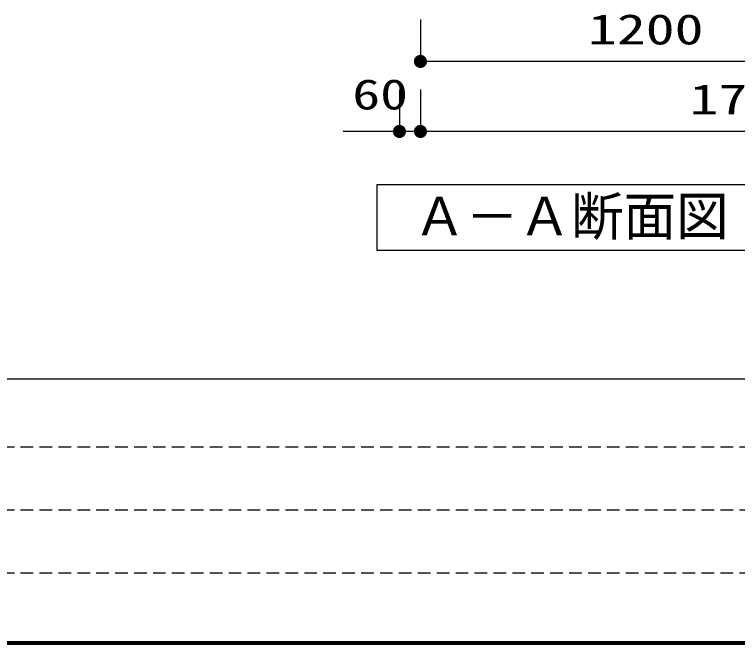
# Model space of a CAD drawing. Units: millimetres, scale not verified. Extents: x -8915 to 8404, y -6690 to 5387.
# Drawn here: x -6676 to -4612, y -6198 to -4398 of the extents above; entities that cross this region are included whole.
import ezdxf
from ezdxf.enums import TextEntityAlignment as Align

# ---------------------------------------------------------------- set-up
doc = ezdxf.new("R2010")
doc.units = ezdxf.units.MM
doc.header["$LTSCALE"] = 30
doc.linetypes.add('DASHED1', pattern=[1.8, 1.2, -0.6])
for name, color, linetype, lineweight in [('0-1_KIKI', 3, 'Continuous', 25), ('0-6_SUNPO', 7, 'Continuous', 25), ('0-7_07', 7, 'Continuous', 25)]:
    doc.layers.add(name, color=color, linetype=linetype, lineweight=lineweight)
doc.styles.add('MS Gothic', font='')
doc.styles.add('ＭＳ ゴシック', font='')
doc.styles.get('MS Gothic').set_extended_font_data('MS Gothic')
doc.styles.get('ＭＳ ゴシック').set_extended_font_data('MS Gothic')

msp = doc.modelspace()

# ---------------------------------------------------------------- linework, layer by layer
at = {"layer": '0-1_KIKI'}
msp.add_lwpolyline([(-3612.57, -5071.35), (-3612.57, -4885.04), (-5641.9, -4885.04), (-5641.9, -5071.35)], close=True, dxfattribs=at)
at = {"layer": '0-6_SUNPO', "color": 4}
for p, q in [((-5517.23, -4412.42), (-5517.23, -4532.42)), ((-4317.23, -4532.42), (-5517.23, -4532.42)), ((-5577.23, -4612.42), (-5577.23, -4732.42)), ((-5517.23, -4612.42), (-5517.23, -4732.42)), ((-5517.23, -4612.42), (-5517.23, -4732.42)), ((-5586.61, -4732.42), (-5737.81, -4732.42)), ((-5517.23, -4732.42), (-5577.23, -4732.42)), ((-3737.23, -4732.42), (-5517.23, -4732.42))]:
    msp.add_line(p, q, dxfattribs=at)
at = {"layer": '0-6_SUNPO'}
for points in [[(-5530.49, -4519.16), (-5517.23, -4532.42), (-5532.82, -4522)], [(-5527.65, -4516.83), (-5517.23, -4532.42), (-5530.49, -4519.16)], [(-5524.41, -4515.09), (-5517.23, -4532.42), (-5527.65, -4516.83)], [(-5520.89, -4514.03), (-5517.23, -4532.42), (-5524.41, -4515.09)], [(-5517.23, -4513.67), (-5517.23, -4532.42), (-5520.89, -4514.03)], [(-5513.57, -4514.03), (-5517.23, -4532.42), (-5517.23, -4513.67)], [(-5510.06, -4515.09), (-5517.23, -4532.42), (-5513.57, -4514.03)], [(-5506.81, -4516.83), (-5517.23, -4532.42), (-5510.06, -4515.09)], [(-5503.97, -4519.16), (-5517.23, -4532.42), (-5506.81, -4516.83)], [(-5501.64, -4522), (-5517.23, -4532.42), (-5503.97, -4519.16)], [(-5535.62, -4528.76), (-5517.23, -4532.42), (-5535.98, -4532.42)], [(-5535.98, -4532.42), (-5517.23, -4532.42), (-5535.62, -4536.07)], [(-5534.55, -4525.24), (-5517.23, -4532.42), (-5535.62, -4528.76)], [(-5535.62, -4536.07), (-5517.23, -4532.42), (-5534.55, -4539.59)], [(-5532.82, -4522), (-5517.23, -4532.42), (-5534.55, -4525.24)], [(-5534.55, -4539.59), (-5517.23, -4532.42), (-5532.82, -4542.83)], [(-5532.82, -4542.83), (-5517.23, -4532.42), (-5530.49, -4545.67)], [(-5530.49, -4545.67), (-5517.23, -4532.42), (-5527.65, -4548.01)], [(-5527.65, -4548.01), (-5517.23, -4532.42), (-5524.41, -4549.74)], [(-5524.41, -4549.74), (-5517.23, -4532.42), (-5520.89, -4550.81)], [(-5520.89, -4550.81), (-5517.23, -4532.42), (-5517.23, -4551.17)], [(-5499.91, -4525.24), (-5517.23, -4532.42), (-5501.64, -4522)], [(-5498.84, -4528.76), (-5517.23, -4532.42), (-5499.91, -4525.24)], [(-5498.48, -4532.42), (-5517.23, -4532.42), (-5498.84, -4528.76)], [(-5517.23, -4551.17), (-5517.23, -4532.42), (-5513.57, -4550.81)], [(-5513.57, -4550.81), (-5517.23, -4532.42), (-5510.06, -4549.74)], [(-5510.06, -4549.74), (-5517.23, -4532.42), (-5506.81, -4548.01)], [(-5506.81, -4548.01), (-5517.23, -4532.42), (-5503.97, -4545.67)], [(-5503.97, -4545.67), (-5517.23, -4532.42), (-5501.64, -4542.83)], [(-5501.64, -4542.83), (-5517.23, -4532.42), (-5499.91, -4539.59)], [(-5499.91, -4539.59), (-5517.23, -4532.42), (-5498.84, -4536.07)], [(-5498.84, -4536.07), (-5517.23, -4532.42), (-5498.48, -4532.42)], [(-5594.55, -4725.24), (-5577.23, -4732.42), (-5595.62, -4728.76)], [(-5592.82, -4722), (-5577.23, -4732.42), (-5594.55, -4725.24)], [(-5590.49, -4719.16), (-5577.23, -4732.42), (-5592.82, -4722)], [(-5587.65, -4716.83), (-5577.23, -4732.42), (-5590.49, -4719.16)], [(-5584.41, -4715.09), (-5577.23, -4732.42), (-5587.65, -4716.83)], [(-5580.89, -4714.03), (-5577.23, -4732.42), (-5584.41, -4715.09)], [(-5577.23, -4713.67), (-5577.23, -4732.42), (-5580.89, -4714.03)], [(-5573.57, -4714.03), (-5577.23, -4732.42), (-5577.23, -4713.67)], [(-5570.06, -4715.09), (-5577.23, -4732.42), (-5573.57, -4714.03)], [(-5566.81, -4716.83), (-5577.23, -4732.42), (-5570.06, -4715.09)], [(-5563.97, -4719.16), (-5577.23, -4732.42), (-5566.81, -4716.83)], [(-5561.64, -4722), (-5577.23, -4732.42), (-5563.97, -4719.16)], [(-5559.91, -4725.24), (-5577.23, -4732.42), (-5561.64, -4722)], [(-5558.84, -4728.76), (-5577.23, -4732.42), (-5559.91, -4725.24)], [(-5534.55, -4725.24), (-5517.23, -4732.42), (-5535.62, -4728.76)], [(-5534.55, -4725.24), (-5517.23, -4732.42), (-5535.62, -4728.76)], [(-5532.82, -4722), (-5517.23, -4732.42), (-5534.55, -4725.24)], [(-5532.82, -4722), (-5517.23, -4732.42), (-5534.55, -4725.24)], [(-5530.49, -4719.16), (-5517.23, -4732.42), (-5532.82, -4722)], [(-5530.49, -4719.16), (-5517.23, -4732.42), (-5532.82, -4722)], [(-5527.65, -4716.83), (-5517.23, -4732.42), (-5530.49, -4719.16)], [(-5527.65, -4716.83), (-5517.23, -4732.42), (-5530.49, -4719.16)], [(-5524.41, -4715.09), (-5517.23, -4732.42), (-5527.65, -4716.83)], [(-5524.41, -4715.09), (-5517.23, -4732.42), (-5527.65, -4716.83)], [(-5520.89, -4714.03), (-5517.23, -4732.42), (-5524.41, -4715.09)], [(-5520.89, -4714.03), (-5517.23, -4732.42), (-5524.41, -4715.09)], [(-5517.23, -4713.67), (-5517.23, -4732.42), (-5520.89, -4714.03)], [(-5517.23, -4713.67), (-5517.23, -4732.42), (-5520.89, -4714.03)], [(-5513.57, -4714.03), (-5517.23, -4732.42), (-5517.23, -4713.67)], [(-5513.57, -4714.03), (-5517.23, -4732.42), (-5517.23, -4713.67)], [(-5510.06, -4715.09), (-5517.23, -4732.42), (-5513.57, -4714.03)], [(-5510.06, -4715.09), (-5517.23, -4732.42), (-5513.57, -4714.03)], [(-5506.81, -4716.83), (-5517.23, -4732.42), (-5510.06, -4715.09)], [(-5506.81, -4716.83), (-5517.23, -4732.42), (-5510.06, -4715.09)], [(-5503.97, -4719.16), (-5517.23, -4732.42), (-5506.81, -4716.83)], [(-5503.97, -4719.16), (-5517.23, -4732.42), (-5506.81, -4716.83)], [(-5501.64, -4722), (-5517.23, -4732.42), (-5503.97, -4719.16)], [(-5501.64, -4722), (-5517.23, -4732.42), (-5503.97, -4719.16)], [(-5499.91, -4725.24), (-5517.23, -4732.42), (-5501.64, -4722)], [(-5499.91, -4725.24), (-5517.23, -4732.42), (-5501.64, -4722)], [(-5498.84, -4728.76), (-5517.23, -4732.42), (-5499.91, -4725.24)], [(-5498.84, -4728.76), (-5517.23, -4732.42), (-5499.91, -4725.24)], [(-5595.62, -4728.76), (-5577.23, -4732.42), (-5595.98, -4732.42)], [(-5595.98, -4732.42), (-5577.23, -4732.42), (-5595.62, -4736.07)], [(-5595.62, -4736.07), (-5577.23, -4732.42), (-5594.55, -4739.59)], [(-5594.55, -4739.59), (-5577.23, -4732.42), (-5592.82, -4742.83)], [(-5592.82, -4742.83), (-5577.23, -4732.42), (-5590.49, -4745.67)], [(-5590.49, -4745.67), (-5577.23, -4732.42), (-5587.65, -4748.01)], [(-5587.65, -4748.01), (-5577.23, -4732.42), (-5584.41, -4749.74)], [(-5584.41, -4749.74), (-5577.23, -4732.42), (-5580.89, -4750.81)], [(-5580.89, -4750.81), (-5577.23, -4732.42), (-5577.23, -4751.17)], [(-5558.48, -4732.42), (-5577.23, -4732.42), (-5558.84, -4728.76)], [(-5577.23, -4751.17), (-5577.23, -4732.42), (-5573.57, -4750.81)], [(-5573.57, -4750.81), (-5577.23, -4732.42), (-5570.06, -4749.74)], [(-5570.06, -4749.74), (-5577.23, -4732.42), (-5566.81, -4748.01)], [(-5566.81, -4748.01), (-5577.23, -4732.42), (-5563.97, -4745.67)], [(-5563.97, -4745.67), (-5577.23, -4732.42), (-5561.64, -4742.83)], [(-5561.64, -4742.83), (-5577.23, -4732.42), (-5559.91, -4739.59)], [(-5559.91, -4739.59), (-5577.23, -4732.42), (-5558.84, -4736.07)], [(-5558.84, -4736.07), (-5577.23, -4732.42), (-5558.48, -4732.42)], [(-5535.62, -4728.76), (-5517.23, -4732.42), (-5535.98, -4732.42)], [(-5535.62, -4728.76), (-5517.23, -4732.42), (-5535.98, -4732.42)], [(-5535.98, -4732.42), (-5517.23, -4732.42), (-5535.62, -4736.07)], [(-5535.98, -4732.42), (-5517.23, -4732.42), (-5535.62, -4736.07)], [(-5535.62, -4736.07), (-5517.23, -4732.42), (-5534.55, -4739.59)], [(-5535.62, -4736.07), (-5517.23, -4732.42), (-5534.55, -4739.59)], [(-5534.55, -4739.59), (-5517.23, -4732.42), (-5532.82, -4742.83)], [(-5534.55, -4739.59), (-5517.23, -4732.42), (-5532.82, -4742.83)], [(-5532.82, -4742.83), (-5517.23, -4732.42), (-5530.49, -4745.67)], [(-5532.82, -4742.83), (-5517.23, -4732.42), (-5530.49, -4745.67)], [(-5530.49, -4745.67), (-5517.23, -4732.42), (-5527.65, -4748.01)], [(-5530.49, -4745.67), (-5517.23, -4732.42), (-5527.65, -4748.01)], [(-5527.65, -4748.01), (-5517.23, -4732.42), (-5524.41, -4749.74)], [(-5527.65, -4748.01), (-5517.23, -4732.42), (-5524.41, -4749.74)], [(-5524.41, -4749.74), (-5517.23, -4732.42), (-5520.89, -4750.81)], [(-5524.41, -4749.74), (-5517.23, -4732.42), (-5520.89, -4750.81)], [(-5520.89, -4750.81), (-5517.23, -4732.42), (-5517.23, -4751.17)], [(-5520.89, -4750.81), (-5517.23, -4732.42), (-5517.23, -4751.17)], [(-5498.48, -4732.42), (-5517.23, -4732.42), (-5498.84, -4728.76)], [(-5498.48, -4732.42), (-5517.23, -4732.42), (-5498.84, -4728.76)], [(-5517.23, -4751.17), (-5517.23, -4732.42), (-5513.57, -4750.81)], [(-5513.57, -4750.81), (-5517.23, -4732.42), (-5510.06, -4749.74)], [(-5510.06, -4749.74), (-5517.23, -4732.42), (-5506.81, -4748.01)], [(-5506.81, -4748.01), (-5517.23, -4732.42), (-5503.97, -4745.67)], [(-5503.97, -4745.67), (-5517.23, -4732.42), (-5501.64, -4742.83)], [(-5501.64, -4742.83), (-5517.23, -4732.42), (-5499.91, -4739.59)], [(-5499.91, -4739.59), (-5517.23, -4732.42), (-5498.84, -4736.07)], [(-5498.84, -4736.07), (-5517.23, -4732.42), (-5498.48, -4732.42)], [(-5517.23, -4751.17), (-5517.23, -4732.42), (-5513.57, -4750.81)], [(-5513.57, -4750.81), (-5517.23, -4732.42), (-5510.06, -4749.74)], [(-5510.06, -4749.74), (-5517.23, -4732.42), (-5506.81, -4748.01)], [(-5506.81, -4748.01), (-5517.23, -4732.42), (-5503.97, -4745.67)], [(-5503.97, -4745.67), (-5517.23, -4732.42), (-5501.64, -4742.83)], [(-5501.64, -4742.83), (-5517.23, -4732.42), (-5499.91, -4739.59)], [(-5499.91, -4739.59), (-5517.23, -4732.42), (-5498.84, -4736.07)], [(-5498.84, -4736.07), (-5517.23, -4732.42), (-5498.48, -4732.42)]]:
    msp.add_solid(points, dxfattribs=at)
at = {"layer": '0-7_07'}
for p, q in [((-7774.63, -5439.33), (8395.37, -5439.33)), ((8398.97, -6192.93), (-7778.23, -6192.93)), ((8398.37, -6192.33), (-7777.63, -6192.33)), ((8397.77, -6191.73), (-7777.03, -6191.73)), ((8397.17, -6191.13), (-7776.43, -6191.13)), ((8396.57, -6190.53), (-7775.83, -6190.53)), ((8395.97, -6189.93), (-7775.23, -6189.93)), ((-7774.63, -6189.33), (8395.37, -6189.33)), ((8403.77, -6197.73), (-7783.03, -6197.73)), ((8403.17, -6197.13), (-7782.43, -6197.13)), ((8402.57, -6196.53), (-7781.83, -6196.53)), ((8401.97, -6195.93), (-7781.23, -6195.93)), ((8401.37, -6195.33), (-7780.63, -6195.33)), ((8400.77, -6194.73), (-7780.03, -6194.73)), ((8400.17, -6194.13), (-7779.43, -6194.13)), ((8399.57, -6193.53), (-7778.83, -6193.53))]:
    msp.add_line(p, q, dxfattribs=at)
at = {"layer": '0-7_07', "linetype": 'DASHED1'}
for p, q in [((235.37, -5634.33), (-7774.63, -5634.33)), ((235.37, -5814.33), (-7774.63, -5814.33)), ((235.37, -5994.33), (-7774.63, -5994.33))]:
    msp.add_line(p, q, dxfattribs=at)

# ---------------------------------------------------------------- texts
at = {"layer": '0-1_KIKI', "color": 4, "style": 'MS Gothic'}
msp.add_text('Ａ－Ａ断面図', height=110, dxfattribs=at).set_placement((-5537.44, -5062.35), align=Align.BOTTOM_LEFT)
at = {"layer": '0-6_SUNPO', "color": 3, "style": 'ＭＳ ゴシック'}
for s, width, p in [('1200', 1.4, (-5038.94, -4509.92)), ('60', 1.35, (-5711.78, -4695.59)), ('1780', 1.4, (-4748.94, -4709.92))]:
    msp.add_text(s, height=86.59, dxfattribs=dict(at, width=width)).set_placement(p, align=Align.BOTTOM_LEFT)

doc.saveas('drawing.dxf')
